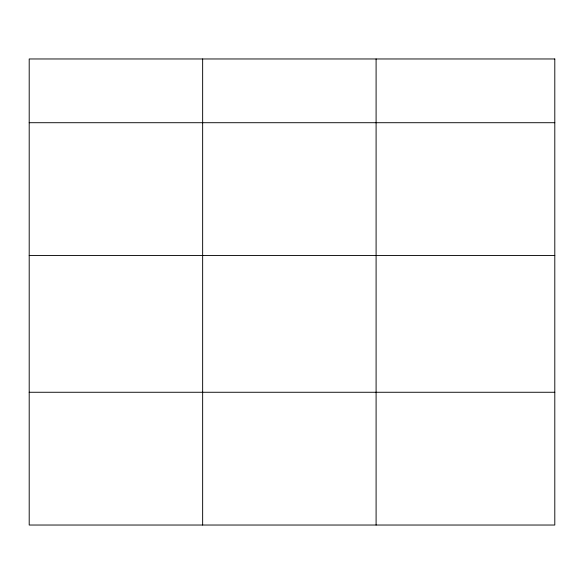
<?xml version="1.0" encoding="UTF-8"?>
<svg xmlns="http://www.w3.org/2000/svg" width="584" height="584" viewBox="0 0 584 584"><rect width="100%" height="100%" fill="white"/><g stroke="black" fill="none" stroke-linecap="round" stroke-linejoin="round"><path stroke-width="0.88" d="M29.2 122.713L554.8 122.713M29.2 255.478L554.8 255.478M29.2 392.266L554.8 392.266M376.096 58.969L376.096 525.031M202.648 58.969L202.648 525.031M554.8 58.969L29.2 58.969L29.2 525.031L554.8 525.031L554.8 58.969"/></g></svg>
